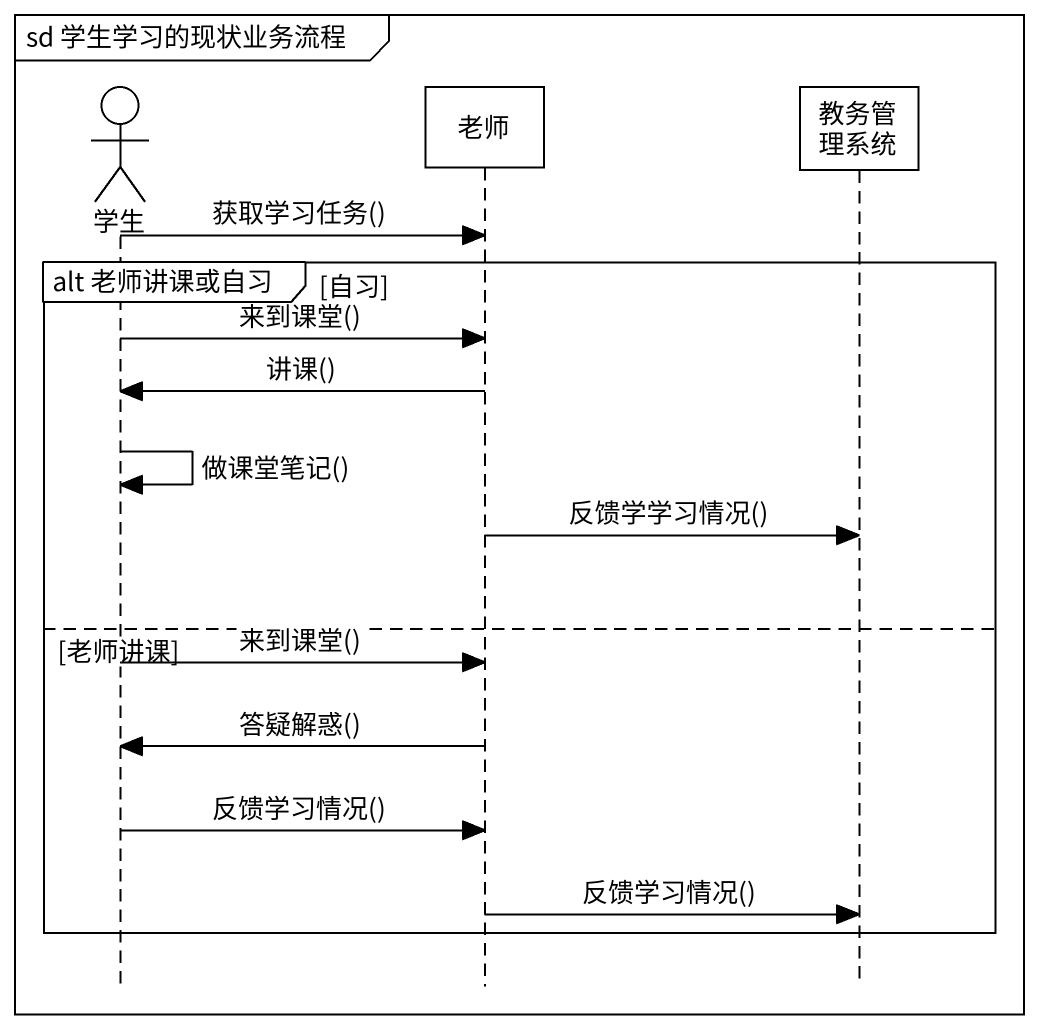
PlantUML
@startuml
mainframe sd 学生学习的现状业务流程
hide footbox
actor 学生
participant 老师
participant 教务管理系统

学生 -> 老师 : 获取学习任务()
group alt 老师讲课或自习 [自习]
  学生 -> 老师 : 来到课堂()
  老师 -> 学生 : 讲课()
  学生 -> 学生 : 做课堂笔记()
  老师 -> 教务管理系统 : 反馈学学习情况()
else 老师讲课
  学生 -> 老师 : 来到课堂()
  老师 -> 学生 : 答疑解惑()
  学生 -> 老师 : 反馈学习情况()
  老师 -> 教务管理系统 : 反馈学习情况()
end
@enduml
